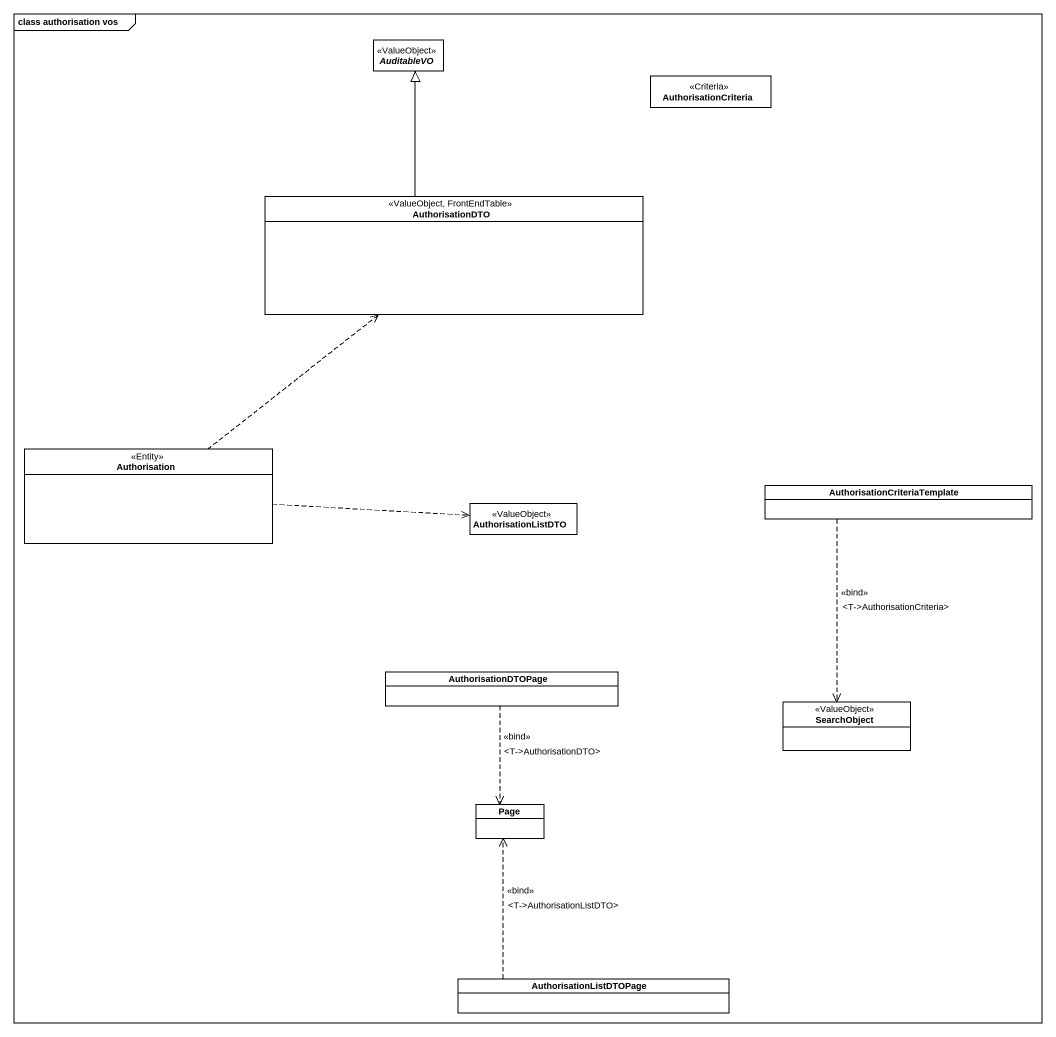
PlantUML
@startuml
mainframe class authorisation vos
hide circle
hide empty members
abstract class AuditableVO <<ValueObject>>
class AuthorisationCriteria <<Criteria>>
class AuthorisationDTO <<ValueObject, FrontEndTable>>
class Authorisation <<Entity>>
class "AuthorisationCriteriaTemplate" as AuthorisationCriteriaTemplat
class AuthorisationListDTO <<ValueObject>>
class AuthorisationDTOPage
class SearchObject <<ValueObject>>
class "Page" as Page_
class AuthorisationListDTOPage
AuthorisationDTO -up-|> AuditableVO
Authorisation .up.> AuthorisationDTO
Authorisation .right.> AuthorisationListDTO
AuthorisationCriteriaTemplat ..> SearchObject : <<bind>>\n<T->AuthorisationCriteria>
AuthorisationDTOPage ..> Page_ : <<bind>>\n<T->AuthorisationDTO>
AuthorisationListDTOPage .up.> Page_ : <<bind>>\n<T->AuthorisationListDTO>
@enduml
